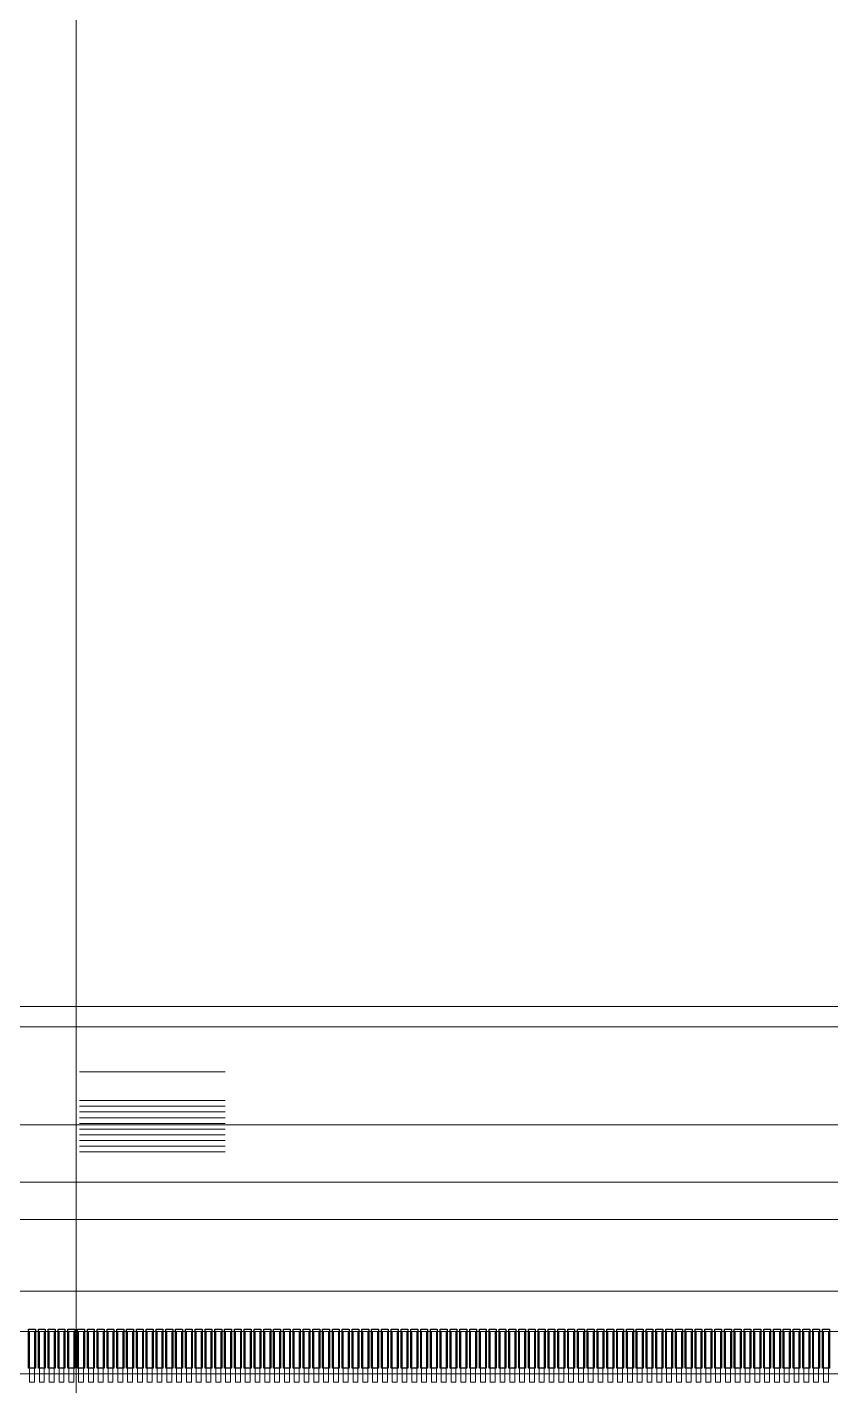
# Model space of a CAD drawing. Header units: inches. Extents: x 4091 to 6273, y -6229 to -5636.
# Drawn here: x 5829.19 to 5839.03, y -5933.88 to -5917.23 of the extents above; entities that cross this region are included whole.
import ezdxf

# ---------------------------------------------------------------- set-up
doc = ezdxf.new("R2010")
doc.units = ezdxf.units.IN
doc.header["$LTSCALE"] = 0.5
doc.header["$MEASUREMENT"] = 0
for name, color, linetype, lineweight in [('COVER LENS', 6, 'Continuous', 0), ('DIM', 4, 'Continuous', 0), ('LCM', 2, 'Continuous', 0)]:
    doc.layers.add(name, color=color, linetype=linetype, lineweight=lineweight)
doc.layers.add('图框及文字', color=7, linetype='Continuous')

# ---------------------------------------------------------------- blocks, each defined once
blk = doc.blocks.new('*U24')
at = {"layer": '图框及文字'}
blk.add_lwpolyline([(-0.042, 0.24), (0.042, 0.24), (0.042, -0.24), (-0.042, -0.24)], close=True, dxfattribs=at)
blk = doc.blocks.new('*U25')
at = {"layer": '图框及文字', "color": 0, "linetype": 'ByBlock', "lineweight": -2}
for p in [(16.56, 0), (16.68, 0), (16.8, 0), (16.92, 0), (17.04, 0), (17.16, 0), (17.28, 0), (17.4, 0), (17.52, 0), (17.64, 0), (17.76, 0), (17.88, 0), (18, 0), (18.12, 0), (18.24, 0), (18.36, 0), (18.48, 0), (18.6, 0), (18.72, 0), (18.84, 0), (18.96, 0), (19.08, 0), (19.2, 0), (19.32, 0), (19.44, 0), (19.56, 0), (19.68, 0), (19.8, 0), (19.92, 0), (20.04, 0), (20.16, 0), (20.28, 0), (20.4, 0), (20.52, 0), (20.64, 0), (20.76, 0), (20.88, 0), (21, 0), (21.12, 0), (21.24, 0), (21.36, 0), (21.48, 0), (21.6, 0), (21.72, 0), (21.84, 0), (21.96, 0), (22.08, 0), (22.2, 0), (22.32, 0), (22.44, 0), (22.56, 0), (22.68, 0), (22.8, 0), (22.92, 0), (23.04, 0), (23.16, 0), (23.28, 0), (23.4, 0), (23.52, 0), (23.64, 0), (23.76, 0), (23.88, 0), (24, 0), (24.12, 0), (24.24, 0), (24.36, 0), (24.48, 0), (24.6, 0), (24.72, 0), (24.84, 0), (24.96, 0), (25.08, 0), (25.2, 0), (25.32, 0), (25.44, 0), (25.56, 0), (25.68, 0), (25.8, 0), (25.92, 0), (26.04, 0), (26.16, 0), (26.28, 0)]:
    blk.add_blockref('*U24', p, dxfattribs=at)

msp = doc.modelspace()

# ---------------------------------------------------------------- linework, layer by layer
at = {"layer": 'COVER LENS', "color": 1, "lineweight": 0}
msp.add_lwpolyline([(5798.5989, -5805.2121), (5860.9829, -5805.2121), (5860.9829, -5929.4801), (5798.5989, -5929.4801)], close=True, dxfattribs=at)
at = {"layer": 'DIM'}
for p, q in [((5831.6154, -5930.0311), (5829.8311, -5930.0311)), ((5831.6154, -5930.3811), (5829.8311, -5930.3811)), ((5831.6154, -5930.4511), (5829.8311, -5930.4511)), ((5831.6154, -5930.5211), (5829.8311, -5930.5211)), ((5831.6154, -5930.5911), (5829.8311, -5930.5911)), ((5831.6154, -5930.6611), (5829.8311, -5930.6611)), ((5831.6154, -5930.7311), (5829.8311, -5930.7311)), ((5831.6154, -5930.8011), (5829.8311, -5930.8011)), ((5831.6154, -5930.8711), (5829.8311, -5930.8711)), ((5831.6154, -5930.9411), (5829.8311, -5930.9411)), ((5831.6154, -5931.0111), (5829.8311, -5931.0111))]:
    msp.add_line(p, q, dxfattribs=at)
at = {"layer": 'LCM'}
for p, q in [((5829.7909, -5803.0624), (5829.7909, -5935.7635)), ((5797.8489, -5931.3801), (5861.7329, -5931.3801))]:
    msp.add_line(p, q, dxfattribs=at)
for points in [[(5861.7329, -5933.7301), (5797.8489, -5933.7301), (5797.8489, -5804.4621), (5861.7329, -5804.4621)], [(5797.9489, -5804.5621), (5861.6329, -5804.5621), (5861.6329, -5930.6801), (5797.9489, -5930.6801)], [(5860.9829, -5929.4801), (5798.5989, -5929.4801), (5798.5989, -5805.2121), (5860.9829, -5805.2121)], [(5798.5989, -5805.2121), (5860.9829, -5805.2121), (5860.9829, -5929.4801), (5798.5989, -5929.4801)], [(5860.7329, -5929.2301), (5798.8489, -5929.2301), (5798.8489, -5805.4621), (5860.7329, -5805.4621)], [(5798.8489, -5929.2301), (5860.7329, -5929.2301), (5860.7329, -5805.4621), (5798.8489, -5805.4621)], [(5815.9909, -5932.7182), (5815.9909, -5931.8382), (5843.5909, -5931.8382), (5843.5909, -5932.7182)], [(5829.2214, -5933.8301), (5829.2814, -5933.8301), (5829.2814, -5933.2101), (5829.2214, -5933.2101)], [(5829.3414, -5933.8301), (5829.4014, -5933.8301), (5829.4014, -5933.2101), (5829.3414, -5933.2101)], [(5829.4614, -5933.8301), (5829.5214, -5933.8301), (5829.5214, -5933.2101), (5829.4614, -5933.2101)], [(5829.5814, -5933.8301), (5829.6414, -5933.8301), (5829.6414, -5933.2101), (5829.5814, -5933.2101)], [(5829.7014, -5933.8301), (5829.7614, -5933.8301), (5829.7614, -5933.2101), (5829.7014, -5933.2101)], [(5829.8214, -5933.8301), (5829.8814, -5933.8301), (5829.8814, -5933.2101), (5829.8214, -5933.2101)], [(5829.9414, -5933.8301), (5830.0014, -5933.8301), (5830.0014, -5933.2101), (5829.9414, -5933.2101)], [(5830.0614, -5933.8301), (5830.1214, -5933.8301), (5830.1214, -5933.2101), (5830.0614, -5933.2101)], [(5830.1814, -5933.8301), (5830.2414, -5933.8301), (5830.2414, -5933.2101), (5830.1814, -5933.2101)], [(5830.3014, -5933.8301), (5830.3614, -5933.8301), (5830.3614, -5933.2101), (5830.3014, -5933.2101)], [(5830.4214, -5933.8301), (5830.4814, -5933.8301), (5830.4814, -5933.2101), (5830.4214, -5933.2101)], [(5830.5414, -5933.8301), (5830.6014, -5933.8301), (5830.6014, -5933.2101), (5830.5414, -5933.2101)], [(5830.6614, -5933.8301), (5830.7214, -5933.8301), (5830.7214, -5933.2101), (5830.6614, -5933.2101)], [(5830.7814, -5933.8301), (5830.8414, -5933.8301), (5830.8414, -5933.2101), (5830.7814, -5933.2101)], [(5830.9014, -5933.8301), (5830.9614, -5933.8301), (5830.9614, -5933.2101), (5830.9014, -5933.2101)], [(5831.0214, -5933.8301), (5831.0814, -5933.8301), (5831.0814, -5933.2101), (5831.0214, -5933.2101)], [(5831.1414, -5933.8301), (5831.2014, -5933.8301), (5831.2014, -5933.2101), (5831.1414, -5933.2101)], [(5831.2614, -5933.8301), (5831.3214, -5933.8301), (5831.3214, -5933.2101), (5831.2614, -5933.2101)], [(5831.3814, -5933.8301), (5831.4414, -5933.8301), (5831.4414, -5933.2101), (5831.3814, -5933.2101)], [(5831.5014, -5933.8301), (5831.5614, -5933.8301), (5831.5614, -5933.2101), (5831.5014, -5933.2101)], [(5831.6214, -5933.8301), (5831.6814, -5933.8301), (5831.6814, -5933.2101), (5831.6214, -5933.2101)], [(5831.7414, -5933.8301), (5831.8014, -5933.8301), (5831.8014, -5933.2101), (5831.7414, -5933.2101)], [(5831.8614, -5933.8301), (5831.9214, -5933.8301), (5831.9214, -5933.2101), (5831.8614, -5933.2101)], [(5831.9814, -5933.8301), (5832.0414, -5933.8301), (5832.0414, -5933.2101), (5831.9814, -5933.2101)], [(5832.1014, -5933.8301), (5832.1614, -5933.8301), (5832.1614, -5933.2101), (5832.1014, -5933.2101)], [(5832.2214, -5933.8301), (5832.2814, -5933.8301), (5832.2814, -5933.2101), (5832.2214, -5933.2101)], [(5832.3414, -5933.8301), (5832.4014, -5933.8301), (5832.4014, -5933.2101), (5832.3414, -5933.2101)], [(5832.4614, -5933.8301), (5832.5214, -5933.8301), (5832.5214, -5933.2101), (5832.4614, -5933.2101)], [(5832.5814, -5933.8301), (5832.6414, -5933.8301), (5832.6414, -5933.2101), (5832.5814, -5933.2101)], [(5832.7014, -5933.8301), (5832.7614, -5933.8301), (5832.7614, -5933.2101), (5832.7014, -5933.2101)], [(5832.8214, -5933.8301), (5832.8814, -5933.8301), (5832.8814, -5933.2101), (5832.8214, -5933.2101)], [(5832.9414, -5933.8301), (5833.0014, -5933.8301), (5833.0014, -5933.2101), (5832.9414, -5933.2101)], [(5833.0614, -5933.8301), (5833.1214, -5933.8301), (5833.1214, -5933.2101), (5833.0614, -5933.2101)], [(5833.1814, -5933.8301), (5833.2414, -5933.8301), (5833.2414, -5933.2101), (5833.1814, -5933.2101)], [(5833.3014, -5933.8301), (5833.3614, -5933.8301), (5833.3614, -5933.2101), (5833.3014, -5933.2101)], [(5833.4214, -5933.8301), (5833.4814, -5933.8301), (5833.4814, -5933.2101), (5833.4214, -5933.2101)], [(5833.5414, -5933.8301), (5833.6014, -5933.8301), (5833.6014, -5933.2101), (5833.5414, -5933.2101)], [(5833.6614, -5933.8301), (5833.7214, -5933.8301), (5833.7214, -5933.2101), (5833.6614, -5933.2101)], [(5833.7814, -5933.8301), (5833.8414, -5933.8301), (5833.8414, -5933.2101), (5833.7814, -5933.2101)], [(5833.9014, -5933.8301), (5833.9614, -5933.8301), (5833.9614, -5933.2101), (5833.9014, -5933.2101)], [(5834.0214, -5933.8301), (5834.0814, -5933.8301), (5834.0814, -5933.2101), (5834.0214, -5933.2101)], [(5834.1414, -5933.8301), (5834.2014, -5933.8301), (5834.2014, -5933.2101), (5834.1414, -5933.2101)], [(5834.2614, -5933.8301), (5834.3214, -5933.8301), (5834.3214, -5933.2101), (5834.2614, -5933.2101)], [(5834.3814, -5933.8301), (5834.4414, -5933.8301), (5834.4414, -5933.2101), (5834.3814, -5933.2101)], [(5834.5014, -5933.8301), (5834.5614, -5933.8301), (5834.5614, -5933.2101), (5834.5014, -5933.2101)], [(5834.6214, -5933.8301), (5834.6814, -5933.8301), (5834.6814, -5933.2101), (5834.6214, -5933.2101)], [(5834.7414, -5933.8301), (5834.8014, -5933.8301), (5834.8014, -5933.2101), (5834.7414, -5933.2101)], [(5834.8614, -5933.8301), (5834.9214, -5933.8301), (5834.9214, -5933.2101), (5834.8614, -5933.2101)], [(5834.9814, -5933.8301), (5835.0414, -5933.8301), (5835.0414, -5933.2101), (5834.9814, -5933.2101)], [(5835.1014, -5933.8301), (5835.1614, -5933.8301), (5835.1614, -5933.2101), (5835.1014, -5933.2101)], [(5835.2214, -5933.8301), (5835.2814, -5933.8301), (5835.2814, -5933.2101), (5835.2214, -5933.2101)], [(5835.3414, -5933.8301), (5835.4014, -5933.8301), (5835.4014, -5933.2101), (5835.3414, -5933.2101)], [(5835.4614, -5933.8301), (5835.5214, -5933.8301), (5835.5214, -5933.2101), (5835.4614, -5933.2101)], [(5835.5814, -5933.8301), (5835.6414, -5933.8301), (5835.6414, -5933.2101), (5835.5814, -5933.2101)], [(5835.7014, -5933.8301), (5835.7614, -5933.8301), (5835.7614, -5933.2101), (5835.7014, -5933.2101)], [(5835.8214, -5933.8301), (5835.8814, -5933.8301), (5835.8814, -5933.2101), (5835.8214, -5933.2101)], [(5835.9414, -5933.8301), (5836.0014, -5933.8301), (5836.0014, -5933.2101), (5835.9414, -5933.2101)], [(5836.0614, -5933.8301), (5836.1214, -5933.8301), (5836.1214, -5933.2101), (5836.0614, -5933.2101)], [(5836.1814, -5933.8301), (5836.2414, -5933.8301), (5836.2414, -5933.2101), (5836.1814, -5933.2101)], [(5836.3014, -5933.8301), (5836.3614, -5933.8301), (5836.3614, -5933.2101), (5836.3014, -5933.2101)], [(5836.4214, -5933.8301), (5836.4814, -5933.8301), (5836.4814, -5933.2101), (5836.4214, -5933.2101)], [(5836.5414, -5933.8301), (5836.6014, -5933.8301), (5836.6014, -5933.2101), (5836.5414, -5933.2101)], [(5836.6614, -5933.8301), (5836.7214, -5933.8301), (5836.7214, -5933.2101), (5836.6614, -5933.2101)], [(5836.7814, -5933.8301), (5836.8414, -5933.8301), (5836.8414, -5933.2101), (5836.7814, -5933.2101)], [(5836.9014, -5933.8301), (5836.9614, -5933.8301), (5836.9614, -5933.2101), (5836.9014, -5933.2101)], [(5837.0214, -5933.8301), (5837.0814, -5933.8301), (5837.0814, -5933.2101), (5837.0214, -5933.2101)], [(5837.1414, -5933.8301), (5837.2014, -5933.8301), (5837.2014, -5933.2101), (5837.1414, -5933.2101)], [(5837.2614, -5933.8301), (5837.3214, -5933.8301), (5837.3214, -5933.2101), (5837.2614, -5933.2101)], [(5837.3814, -5933.8301), (5837.4414, -5933.8301), (5837.4414, -5933.2101), (5837.3814, -5933.2101)], [(5837.5014, -5933.8301), (5837.5614, -5933.8301), (5837.5614, -5933.2101), (5837.5014, -5933.2101)], [(5837.6214, -5933.8301), (5837.6814, -5933.8301), (5837.6814, -5933.2101), (5837.6214, -5933.2101)], [(5837.7414, -5933.8301), (5837.8014, -5933.8301), (5837.8014, -5933.2101), (5837.7414, -5933.2101)], [(5837.8614, -5933.8301), (5837.9214, -5933.8301), (5837.9214, -5933.2101), (5837.8614, -5933.2101)], [(5837.9814, -5933.8301), (5838.0414, -5933.8301), (5838.0414, -5933.2101), (5837.9814, -5933.2101)], [(5838.1014, -5933.8301), (5838.1614, -5933.8301), (5838.1614, -5933.2101), (5838.1014, -5933.2101)], [(5838.2214, -5933.8301), (5838.2814, -5933.8301), (5838.2814, -5933.2101), (5838.2214, -5933.2101)], [(5838.3414, -5933.8301), (5838.4014, -5933.8301), (5838.4014, -5933.2101), (5838.3414, -5933.2101)], [(5838.4614, -5933.8301), (5838.5214, -5933.8301), (5838.5214, -5933.2101), (5838.4614, -5933.2101)], [(5838.5814, -5933.8301), (5838.6414, -5933.8301), (5838.6414, -5933.2101), (5838.5814, -5933.2101)], [(5838.7014, -5933.8301), (5838.7614, -5933.8301), (5838.7614, -5933.2101), (5838.7014, -5933.2101)], [(5838.8214, -5933.8301), (5838.8814, -5933.8301), (5838.8814, -5933.2101), (5838.8214, -5933.2101)], [(5838.9414, -5933.8301), (5839.0014, -5933.8301), (5839.0014, -5933.2101), (5838.9414, -5933.2101)]]:
    msp.add_lwpolyline(points, close=True, dxfattribs=at)
msp.add_lwpolyline([(5810.6494, -5936.5375), (5810.6494, -5933.2101), (5848.4547, -5933.2101), (5848.4547, -5935.7721, -0.2443869)], format="xyb", dxfattribs=at)

# ---------------------------------------------------------------- block references
msp.add_blockref('*U25', (5812.6914, -5933.4201), dxfattribs=at)

doc.saveas('drawing.dxf')
